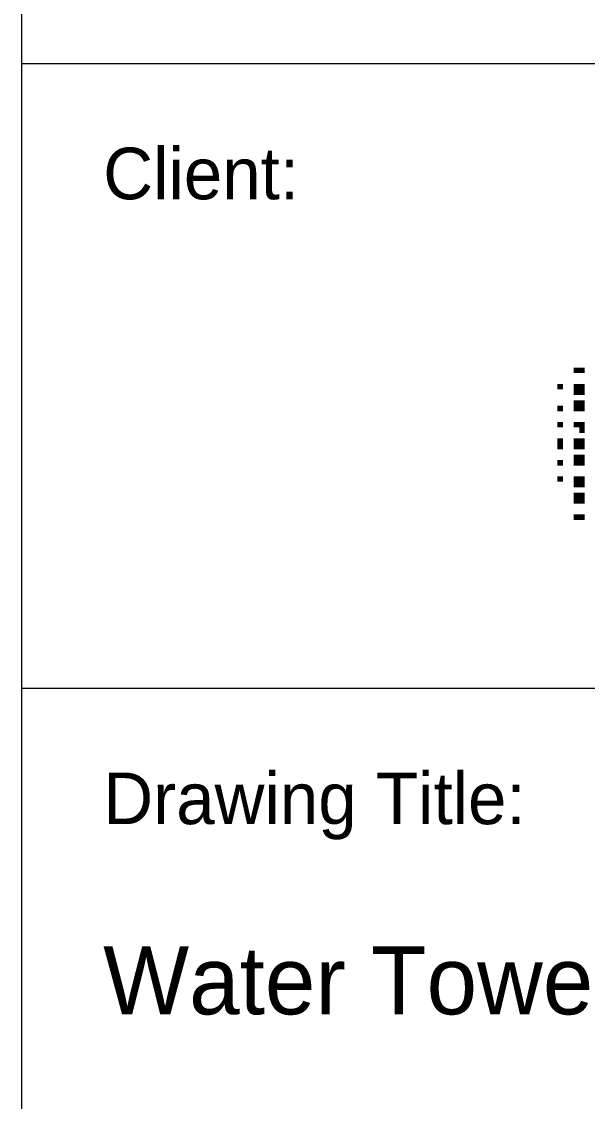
# Paper-space layout '02 Elevations and 3D' of a CAD drawing. Header units: millimetres. Extents: x 5 to 415, y 7 to 290.
# Drawn here: x 342 to 362.8, y 46.8 to 86.54 of the extents above; entities that cross this region are included whole.
import ezdxf

# ---------------------------------------------------------------- set-up
doc = ezdxf.new("R2010")
doc.units = ezdxf.units.MM
for name, color, linetype in [('BRANDING', 7, 'Continuous'), ('SHEET', 7, 'Continuous'), ('TEXT', 7, 'Continuous')]:
    doc.layers.add(name, color=color, linetype=linetype)

# ---------------------------------------------------------------- blocks, each defined once
blk = doc.blocks.new('SHEET_02')
at = {"layer": 'BRANDING'}
for points in [[(362.3, 73.8), (362.5, 73.8), (362.3, 73.6), (362.5, 73.6)], [(362.5, 73.8), (362.7, 73.8), (362.5, 73.6), (362.7, 73.6)], [(361.7, 73.2), (361.9, 73.2), (361.7, 73), (361.9, 73)], [(362.3, 73.2), (362.7, 73.2), (362.3, 73), (362.7, 73)], [(362.3, 73), (362.7, 73), (362.3, 72.8), (362.7, 72.8)], [(361.7, 72.4), (361.9, 72.4), (361.7, 72.2), (361.9, 72.2)], [(362.3, 72.6), (362.7, 72.6), (362.3, 72.4), (362.7, 72.4)], [(362.3, 72.4), (362.5, 72.4), (362.3, 72.2), (362.5, 72.2)], [(362.5, 72.4), (362.7, 72.4), (362.5, 72.2), (362.7, 72.2)], [(361.7, 71.8), (361.9, 71.8), (361.7, 71.6), (361.9, 71.6)], [(362.3, 71.8), (362.7, 71.8), (362.3, 71.6), (362.7, 71.6)], [(362.5, 71.6), (362.7, 71.6), (362.5, 71.4), (362.7, 71.4)], [(361.7, 71.2), (361.9, 71.2), (361.7, 71), (361.9, 71)], [(362.3, 71.2), (362.5, 71.2), (362.3, 71), (362.5, 71)], [(362.5, 71.2), (362.7, 71.2), (362.5, 71), (362.7, 71)], [(361.7, 71), (361.9, 71), (361.7, 70.8), (361.9, 70.8)], [(362.3, 71), (362.5, 71), (362.3, 70.8), (362.5, 70.8)], [(362.5, 71), (362.7, 71), (362.5, 70.8), (362.7, 70.8)], [(361.7, 70.4), (361.9, 70.4), (361.7, 70.2), (361.9, 70.2)], [(362.3, 70.6), (362.7, 70.6), (362.3, 70.4), (362.7, 70.4)], [(362.3, 70.4), (362.7, 70.4), (362.3, 70.2), (362.7, 70.2)], [(361.7, 69.8), (361.9, 69.8), (361.7, 69.6), (361.9, 69.6)], [(362.3, 69.8), (362.5, 69.8), (362.3, 69.6), (362.5, 69.6)], [(362.3, 69.6), (362.7, 69.6), (362.3, 69.4), (362.7, 69.4)], [(362.5, 69.8), (362.7, 69.8), (362.5, 69.6), (362.7, 69.6)], [(362.3, 69.2), (362.7, 69.2), (362.3, 69), (362.7, 69)], [(362.3, 69), (362.5, 69), (362.3, 68.8), (362.5, 68.8)], [(362.5, 69), (362.7, 69), (362.5, 68.8), (362.7, 68.8)], [(362.3, 68.4), (362.7, 68.4), (362.3, 68.2), (362.7, 68.2)]]:
    blk.add_solid(points, dxfattribs=at)
at = {"layer": 'SHEET', "lineweight": 18}
for p, q in [((342, 290), (342, 7)), ((342, 85), (415, 85)), ((342, 62), (415, 62))]:
    blk.add_line(p, q, dxfattribs=at)
at = {"layer": 'TEXT'}
for s, height, p in [('Client:', 1.9, (345, 80)), ('Drawing Title:', 1.9, (345, 57)), ('Water Tower - Elevations / 3D', 2.5, (345, 50))]:
    blk.add_text(s, height=height, dxfattribs=at).set_placement(p)

psp = doc.layouts.new('02 Elevations and 3D')

# ---------------------------------------------------------------- block references
psp.add_blockref('SHEET_02', (0, 0))

doc.saveas('drawing.dxf')
